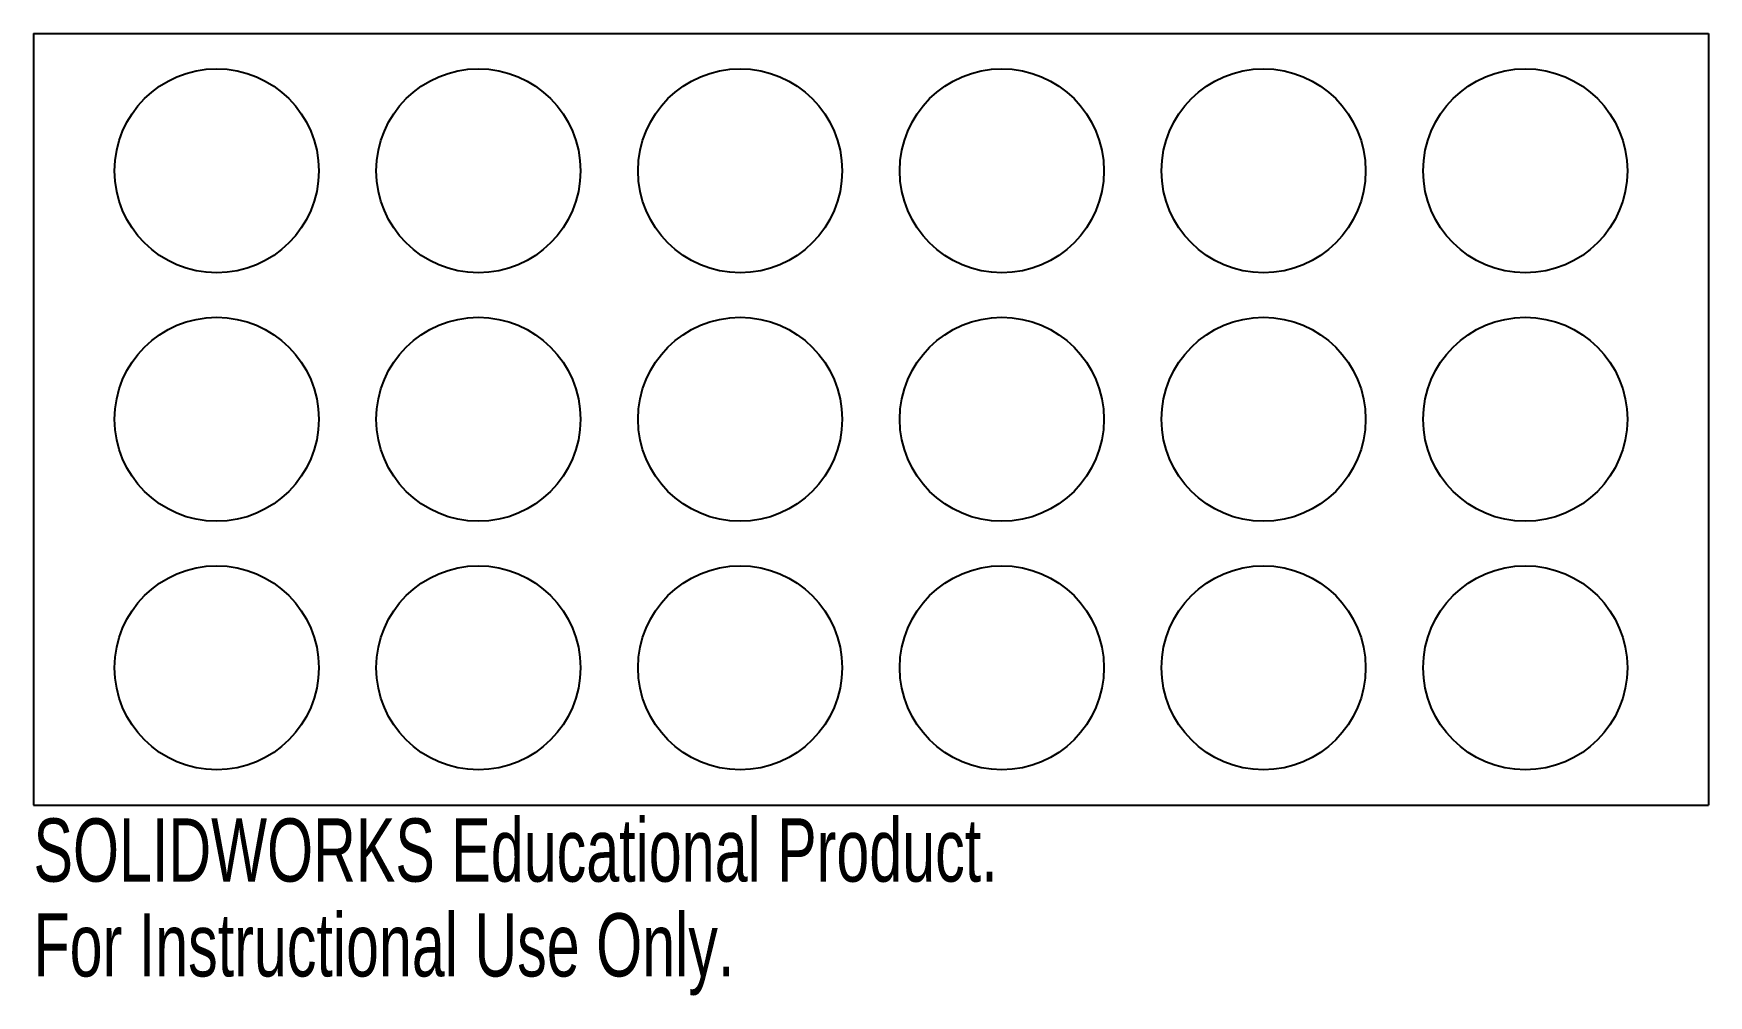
# Model space of a CAD drawing. Header units: millimetres. Extents: x -184 to -56, y -19 to 55.
import ezdxf

# ---------------------------------------------------------------- set-up
doc = ezdxf.new("R2010")
doc.units = ezdxf.units.MM
doc.styles.add('SLDTEXTSTYLE0', font='TXT', dxfattribs={"width": 0.7})

msp = doc.modelspace()

# ---------------------------------------------------------------- linework, layer by layer
at = {"color": 7, "linetype": 'Continuous'}
for p, q in [((-183.57, 54.54), (-55.57, 54.54)), ((-183.57, 54.54), (-183.57, -4.46)), ((-55.57, 54.54), (-55.57, -4.46)), ((-183.57, -4.46), (-55.57, -4.46))]:
    msp.add_line(p, q, dxfattribs=at)
for centre in [(-169.57, 44.04), (-149.57, 44.04), (-129.57, 44.04), (-109.57, 44.04), (-89.57, 44.04), (-69.57, 44.04), (-169.57, 25.04), (-149.57, 25.04), (-129.57, 25.04), (-109.57, 25.04), (-89.57, 25.04), (-69.57, 25.04), (-169.57, 6.04), (-149.57, 6.04), (-129.57, 6.04), (-109.57, 6.04), (-89.57, 6.04), (-69.57, 6.04)]:
    msp.add_circle(centre, 7.8, dxfattribs=at)

# ---------------------------------------------------------------- texts
at = {"color": 7, "linetype": 'Continuous', "char_height": 4.8336, "attachment_point": 1, "style": 'SLDTEXTSTYLE0'}
for s, insert in [('SOLIDWORKS Educational Product.', (-183.57, -5.48)), ('For Instructional Use Only.', (-183.57, -12.73))]:
    msp.add_mtext(s, dxfattribs=dict(at, insert=insert))

doc.saveas('drawing.dxf')
